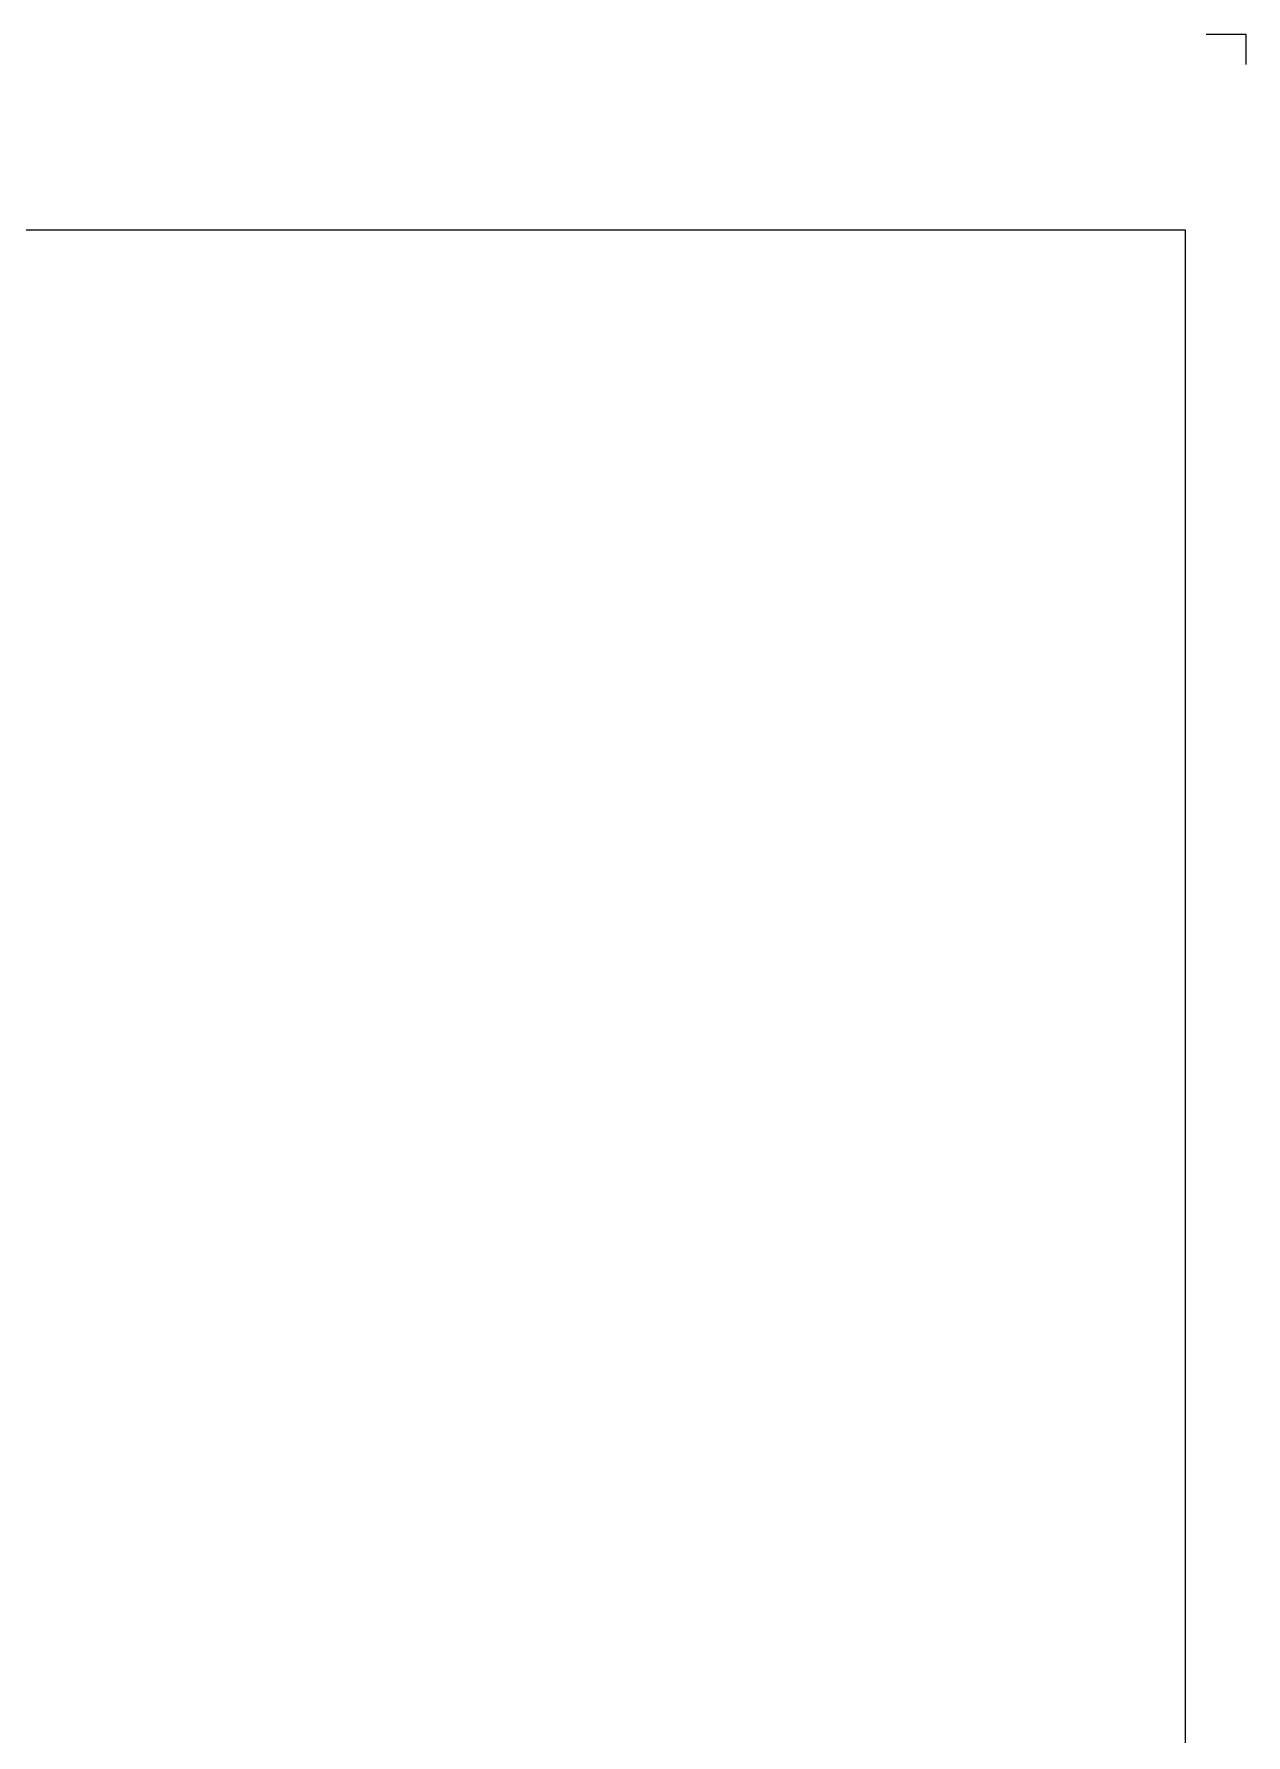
# Model space of a CAD drawing. Header units: millimetres. Extents: x -46397 to 283259, y -8690 to 23983.
# Drawn here: x 114834 to 116577, y 728 to 3175 of the extents above; entities that cross this region are included whole.
import ezdxf

# ---------------------------------------------------------------- set-up
doc = ezdxf.new("R2010")
doc.units = ezdxf.units.MM
doc.layers.add('Dtext', color=255, linetype='Continuous', lineweight=20)
doc.styles.add('Chu va so', font='arial.ttf')
doc.styles.add('TCVN', font='arial.ttf')

# ---------------------------------------------------------------- blocks, each defined once
blk = doc.blocks.new('*U1822')
at = {"lineweight": 25, "elevation": -0.2}
blk.add_lwpolyline([(7814.1, 5407.8), (7876.9, 5407.8), (7876.9, 5359.3)], dxfattribs=at)
at = {"lineweight": 25}
blk.add_lwpolyline([(0, 0), (7781, 0), (7781, 5097), (0, 5097)], close=True, dxfattribs=at)
at = {"layer": 'Dtext', "ltscale": 0.1}
for tag, p, height, style in [('REV_3', (5933.4, 1914.4), 33.9, 'TCVN'), ('FOR_APPROVAL3', (6272.3, 1912.1, -0.3), 40.7, 'TCVN'), ('REV_2', (5933.4, 1787.9), 33.9, 'TCVN'), ('FOR_APPROVAL2', (6272.3, 1785.5, -0.3), 40.7, 'TCVN'), ('FOR_APPROVAL1', (6272.3, 1659, -0.3), 40.7, 'TCVN'), ('REV_1', (5933.4, 1661.4), 33.9, 'TCVN'), ('REV_0', (5933.4, 1534.9), 33.9, 'TCVN'), ('NGUOI_VE', (6633.4, 1533.1, -0.3), 40.7, 'TCVN'), ('NGUOI_KIEM_2', (6992.7, 1533.1, -0.3), 40.7, 'TCVN'), ('NGUOI_DUYET', (7426.8, 1533.1, -0.3), 40.7, 'TCVN'), ('1.1_A4', (7448.6, 77.2, -0.3), 40.7, 'Chu va so'), ('A4_A4', (7583.9, 77.2, -0.3), 40.7, 'Chu va so'), ('REV.', (7695.4, 77.2, -0.3), 40.7, 'Chu va so')]:
    blk.add_attdef(tag, p, '', height=height, dxfattribs=dict(at, style=style))
for tag, p, height, style, width in [('NGAY_REV03', (6019.2, 1912.1, -0.3), 35.2, 'TCVN', 0.95), ('NGAY_REV02', (6019.2, 1785.5, -0.3), 35.2, 'TCVN', 0.95), ('NGAY_REV01', (6019.2, 1659, -0.3), 35.2, 'TCVN', 0.95), ('NGAY_REV0', (6019.2, 1532.5, -0.3), 35.2, 'TCVN', 0.95), ('DWD.NO', (6016.1, 33, -0.3), 54.2, 'Chu va so', 0.85)]:
    blk.add_attdef(tag, p, '', height=height, dxfattribs=dict(at, style=style, width=width))
at = {"layer": 'Dtext', "lineweight": 25, "ltscale": 0.1, "style": 'Chu va so'}
for tag, p, height in [('PROJECT_CODE', (6408, 637.1), 81.3), ('TITLE1', (6055.8, 485.9, -0.3), 54.2), ('TITLE2', (6055.8, 358.4, -0.3), 54.2), ('TITLE3', (6055.8, 231.9, -0.3), 54.2)]:
    blk.add_attdef(tag, p, '', height=height, dxfattribs=at)

msp = doc.modelspace()

# ---------------------------------------------------------------- block references
at = {"xscale": 0.9084576280678549, "yscale": 0.9084576280678549, "zscale": 0.9084576280678549}
msp.add_blockref('*U1822', (109421.51, -1737.47), dxfattribs=at)

doc.saveas('drawing.dxf')
